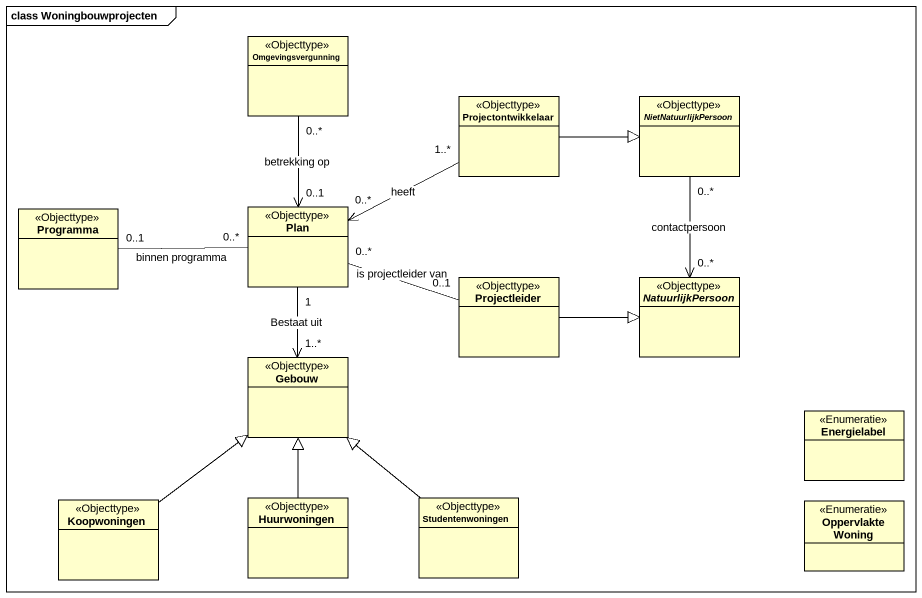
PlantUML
@startuml
mainframe class Woningbouwprojecten
hide circle
hide empty members
class Omgevingsvergunning <<Objecttype>>
class Projectontwikkelaar <<Objecttype>>
abstract class NietNatuurlijkPersoon <<Objecttype>>
class Programma <<Objecttype>>
class Plan <<Objecttype>>
class Projectleider <<Objecttype>>
abstract class NatuurlijkPersoon <<Objecttype>>
class Gebouw <<Objecttype>>
enum Energielabel <<Enumeratie>>
class Koopwoningen <<Objecttype>>
class Huurwoningen <<Objecttype>>
class Studentenwoningen <<Objecttype>>
enum "Oppervlakte Woning" as Oppervlakte_Woning <<Enumeratie>>
Omgevingsvergunning "0..*" --> "0..1" Plan : betrekking op
Projectontwikkelaar -right-|> NietNatuurlijkPersoon
Projectontwikkelaar "1..*" -left-> "0..*" Plan : heeft
NietNatuurlijkPersoon "0..*" --> "0..*" NatuurlijkPersoon : contactpersoon
Programma "0..1" -right- "0..*" Plan : binnen programma
Plan "1" --> "1..*" Gebouw : Bestaat uit
Projectleider "0..1" -left- "0..*" Plan : is projectleider van
Projectleider -right-|> NatuurlijkPersoon
Koopwoningen -up-|> Gebouw
Huurwoningen -up-|> Gebouw
Studentenwoningen -up-|> Gebouw
@enduml
